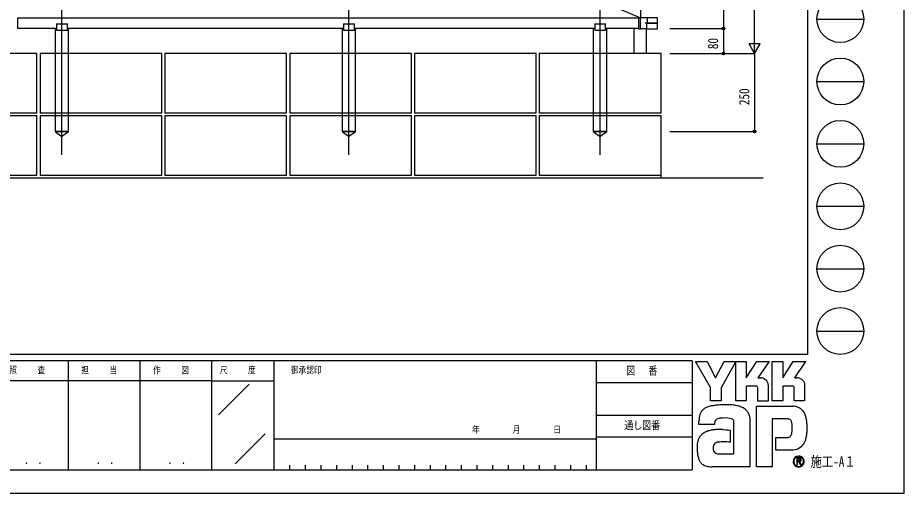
# Model space of a CAD drawing. Units: millimetres, scale not verified. Extents: x -4205 to 4205, y -2970 to 2970.
# Drawn here: x 1364 to 4205, y -2970 to -1446 of the extents above; entities that cross this region are included whole.
import ezdxf
from ezdxf.enums import TextEntityAlignment as Align

# ---------------------------------------------------------------- set-up
doc = ezdxf.new("R2010")
doc.units = ezdxf.units.MM
doc.header["$LTSCALE"] = 16
for name, color, linetype in [('0-4_YKK_A1', 4, 'Continuous'), ('0-5_YKK_D', 6, 'Continuous'), ('0-6_YKK_ZWAK', 7, 'Continuous')]:
    doc.layers.add(name, color=color, linetype=linetype)
doc.styles.add('ＭＳ ゴシック', font='')
doc.styles.get('ＭＳ ゴシック').set_extended_font_data('MS Gothic')

msp = doc.modelspace()

# ---------------------------------------------------------------- linework, layer by layer
at = {"layer": '0-4_YKK_A1'}
for p, q in [((1505.4, -1885.25), (1505.4, 393.32)), ((2425.4, -1885.25), (2425.4, 393.32)), ((3230.4, -1885.25), (3230.4, 393.32)), ((1359.4, -594.34), (3359.4, -1445.66)), ((3359.4, -594.26), (3359.4, -1445.66)), ((1363.9, -1446.39), (1363.9, -1445.6)), ((1363.9, -1445.96), (3353.4, -1445.96)), ((1363.9, -1479.63), (1363.9, -1446.39)), ((3353.4, -1445.96), (3353.4, -1446.66)), ((3353.4, -1446.66), (3353.4, -1480.13)), ((3359.1, -1445.66), (3353.7, -1445.66)), ((3374.5, -1445.66), (3359.1, -1445.66)), ((3359.4, -1446.66), (3359.4, -1445.96)), ((3359.4, -1480.18), (3359.4, -1446.66)), ((3382.01, -1445.66), (3374.5, -1445.66)), ((3378.81, -1445.66), (3378.16, -1445.66)), ((3387.94, -1445.66), (3378.81, -1445.66)), ((3381.78, -1463.16), (3381.78, -1445.96)), ((3381.78, -1463.16), (3381.78, -1445.96)), ((3412.8, -1445.66), (3382.01, -1445.66)), ((3402.87, -1445.66), (3387.94, -1445.66)), ((3412, -1445.66), (3402.87, -1445.66)), ((3412.65, -1445.66), (3412, -1445.66)), ((3413.1, -1445.96), (3413.1, -1463.16)), ((3413.65, -1480.15), (3413.65, -1446.66)), ((1488.1, -1464.96), (1522.7, -1464.96)), ((1488.1, -1464.96), (1488.1, -1485.96)), ((1522.7, -1485.96), (1522.7, -1464.96)), ((2408.1, -1464.96), (2442.7, -1464.96)), ((2408.1, -1464.96), (2408.1, -1485.96)), ((2442.7, -1485.96), (2442.7, -1464.96)), ((3213.1, -1464.96), (3247.7, -1464.96)), ((3213.1, -1464.96), (3213.1, -1485.96)), ((3247.7, -1485.96), (3247.7, -1464.96)), ((3381.78, -1463.16), (3374.63, -1463.16)), ((3378.99, -1463.16), (3378.99, -1479.86)), ((3413.1, -1463.26), (3378.99, -1463.26)), ((3381.78, -1463.16), (3413.1, -1463.16)), ((3413.1, -1463.26), (3413.1, -1479.88)), ((1363.9, -1480.43), (1363.9, -1479.63)), ((1488.1, -1479.96), (1363.9, -1479.96)), ((1484.4, -1559.96), (1484.4, -1479.96)), ((1488.1, -1485.96), (1522.7, -1485.96)), ((2408.1, -1479.96), (1522.7, -1479.96)), ((1526.4, -1559.96), (1526.4, -1479.96)), ((2404.4, -1559.96), (2404.4, -1479.96)), ((2408.1, -1485.96), (2442.7, -1485.96)), ((3213.1, -1479.96), (2442.7, -1479.96)), ((2446.4, -1559.96), (2446.4, -1479.96)), ((3209.4, -1559.96), (3209.4, -1479.96)), ((3213.1, -1485.96), (3247.7, -1485.96)), ((3353.4, -1479.96), (3247.7, -1479.96)), ((3251.4, -1559.96), (3251.4, -1479.96)), ((3339.4, -1559.96), (3339.4, -1479.96)), ((3353.4, -1480.13), (3353.4, -1480.83)), ((3353.7, -1481.13), (3359.1, -1481.18)), ((3359.4, -1480.16), (3378.69, -1480.16)), ((3359.4, -1480.88), (3359.4, -1480.18)), ((3378.16, -1481.15), (3412.65, -1481.15)), ((3379.4, -1559.96), (3379.4, -1481.15)), ((1484.4, -1809.96), (1484.4, -1559.96)), ((1526.4, -1809.96), (1526.4, -1559.96)), ((2404.4, -1809.96), (2404.4, -1559.96)), ((2446.4, -1809.96), (2446.4, -1559.96)), ((3209.4, -1809.96), (3209.4, -1559.96)), ((3251.4, -1809.96), (3251.4, -1559.96)), ((1486.9, -1809.96), (1523.9, -1809.96)), ((1526.4, -1810.96), (1508.59, -1823.81)), ((2406.9, -1809.96), (2443.9, -1809.96)), ((2446.4, -1810.96), (2428.59, -1823.81)), ((3211.9, -1809.96), (3248.9, -1809.96)), ((3251.4, -1810.96), (3233.59, -1823.81)), ((3752.59, -1959.96), (-954.01, -1959.96))]:
    msp.add_line(p, q, dxfattribs=at)
for points in [[(1425.4, -1749.96), (1425.4, -1559.96), (1035.4, -1559.96), (1035.4, -1749.96)], [(1825.4, -1749.96), (1825.4, -1559.96), (1435.4, -1559.96), (1435.4, -1749.96)], [(2225.4, -1749.96), (2225.4, -1559.96), (1835.4, -1559.96), (1835.4, -1749.96)], [(2625.4, -1749.96), (2625.4, -1559.96), (2235.4, -1559.96), (2235.4, -1749.96)], [(3025.4, -1749.96), (3025.4, -1559.96), (2635.4, -1559.96), (2635.4, -1749.96)], [(3425.4, -1749.96), (3425.4, -1559.96), (3035.4, -1559.96), (3035.4, -1749.96)], [(1425.4, -1949.96), (1425.4, -1759.96), (1035.4, -1759.96), (1035.4, -1949.96)], [(1825.4, -1949.96), (1825.4, -1759.96), (1435.4, -1759.96), (1435.4, -1949.96)], [(2225.4, -1949.96), (2225.4, -1759.96), (1835.4, -1759.96), (1835.4, -1949.96)], [(2625.4, -1949.96), (2625.4, -1759.96), (2235.4, -1759.96), (2235.4, -1949.96)], [(3025.4, -1949.96), (3025.4, -1759.96), (2635.4, -1759.96), (2635.4, -1949.96)]]:
    msp.add_lwpolyline(points, close=True, dxfattribs=at)
for points in [[(3425.4, -1959.96), (3425.4, -1759.96), (3035.4, -1759.96), (3035.4, -1949.96), (3425.4, -1949.96)], [(1526.4, -1810.96), (1526.4, -1809.96), (1484.4, -1809.96), (1484.4, -1810.96)], [(1526.4, -1810.96), (1484.4, -1810.96), (1502.21, -1823.81)], [(2446.4, -1810.96), (2446.4, -1809.96), (2404.4, -1809.96), (2404.4, -1810.96)], [(2446.4, -1810.96), (2404.4, -1810.96), (2422.21, -1823.81)], [(3251.4, -1810.96), (3251.4, -1809.96), (3209.4, -1809.96), (3209.4, -1810.96)], [(3251.4, -1810.96), (3209.4, -1810.96), (3227.21, -1823.81)]]:
    msp.add_lwpolyline(points, dxfattribs=at)
for centre, radius, start, end in [((1363.7, -1445.6), 0.201, 359.90369, 89.4192), ((3353.7, -1445.96), 0.3, 90, 180), ((3359.1, -1445.96), 0.3, 0, 90), ((3382.05, -1445.93), 0.272, 98.38059, 186.44189), ((3382.05, -1445.93), 0.272, 98.38059, 186.44189), ((3412.8, -1445.96), 0.3, 0, 90), ((1363.7, -1480.43), 0.2, 273.5, 0), ((3353.7, -1480.83), 0.3, 180, 269.5), ((3359.1, -1480.88), 0.3, 269.5, 0), ((3395.4, -1284.75), 196.21, 264.90439, 275.09561), ((3378.69, -1479.86), 0.3, 270, 0), ((3412.8, -1479.88), 0.3, 275.09561, 0), ((1505.4, -1819.96), 5, 230.35793, 309.64207), ((2425.4, -1819.96), 5, 230.35793, 309.64207), ((3230.4, -1819.96), 5, 230.35793, 309.64207)]:
    msp.add_arc(centre, radius, start, end, dxfattribs=at)
for centre, major_axis, ratio, start_param, end_param in [((3412.65, -1446.66), (1, 0), 0.999985, 6.2831853, 7.8539816), ((3378.16, -1480.15), (0.707, 0.707), 0.99997, 2.3562326, 3.9269527), ((3412.65, -1480.15), (0.707, -0.707), 0.99997, 5.4978252, 7.0685454)]:
    msp.add_ellipse(centre, major_axis=major_axis, ratio=ratio, start_param=start_param, end_param=end_param, dxfattribs=at)
at = {"layer": '0-5_YKK_D'}
for p, q in [((3725.4, -1524.96), (3725.4, 327.54)), ((3625.4, -559.96), (3625.4, -1479.96)), ((3453.9, -1479.96), (3626.4, -1479.96)), ((3453.9, -1479.96), (3626.4, -1479.96)), ((3625.4, -1479.96), (3625.4, -1559.96)), ((3725.4, -1559.96), (3725.4, -1499.33)), ((3725.4, -1559.96), (3707.9, -1529.65)), ((3742.9, -1529.65), (3707.9, -1529.65)), ((3725.4, -1559.96), (3742.9, -1529.65)), ((3453.9, -1559.96), (3726.4, -1559.96)), ((3453.9, -1559.96), (3726.4, -1559.96)), ((3453.9, -1559.96), (3626.4, -1559.96)), ((3725.4, -1559.96), (3725.4, -1809.96)), ((3453.9, -1809.96), (3726.4, -1809.96))]:
    msp.add_line(p, q, dxfattribs=at)
for centre in [(3625.4, -1479.96), (3625.4, -1479.96), (3625.4, -1559.96), (3725.4, -1809.96)]:
    msp.add_circle(centre, 4.25, dxfattribs=at)
at = {"layer": '0-6_YKK_ZWAK'}
for p, q in [((3895.02, 2775), (3895.02, -2525)), ((3925.02, -1450), (4075.02, -1450)), ((3925.02, -1650), (4075.02, -1650)), ((3925.02, -1850), (4075.02, -1850)), ((3925.02, -2050), (4075.02, -2050)), ((3925.02, -2250), (4075.02, -2250)), ((3925.02, -2450), (4075.02, -2450)), ((3895.02, -2525), (-3904.98, -2525)), ((1525.02, -2545), (1525.02, -2895)), ((1755.02, -2545), (1755.02, -2895)), ((1985.02, -2545), (1985.02, -2895)), ((2185.02, -2545), (1985.02, -2545)), ((3217.52, -2545), (2185.02, -2545)), ((2185.02, -2545), (2185.02, -2895)), ((3217.52, -2545), (3217.52, -2895)), ((3525.02, -2545), (3217.52, -2545)), ((3525.02, -2545), (3525.02, -2895)), ((1985.02, -2610), (1295.02, -2610)), ((1985.02, -2610), (2185.02, -2610)), ((2007.1, -2718.29), (2105.04, -2620.36)), ((3217.52, -2615), (3525.02, -2615)), ((3217.52, -2720), (3525.02, -2720)), ((2060.67, -2875.99), (2156.89, -2779.77)), ((2185.02, -2795), (3217.52, -2795)), ((3525.02, -2790), (3217.52, -2790)), ((1295.02, -2895), (1985.02, -2895)), ((1985.02, -2895), (2185.02, -2895)), ((2185.02, -2895), (3217.52, -2895)), ((2235.02, -2880), (2235.02, -2895)), ((2285.02, -2880), (2285.02, -2895)), ((2335.02, -2880), (2335.02, -2895)), ((2385.02, -2880), (2385.02, -2895)), ((2435.02, -2880), (2435.02, -2895)), ((2485.02, -2880), (2485.02, -2895)), ((2535.02, -2880), (2535.02, -2895)), ((2585.02, -2880), (2585.02, -2895)), ((2635.02, -2880), (2635.02, -2895)), ((2685.02, -2880), (2685.02, -2895)), ((2735.02, -2880), (2735.02, -2895)), ((2785.02, -2880), (2785.02, -2895)), ((2835.02, -2880), (2835.02, -2895)), ((2885.02, -2880), (2885.02, -2895)), ((2935.02, -2880), (2935.02, -2895)), ((2985.02, -2880), (2985.02, -2895)), ((3035.02, -2880), (3035.02, -2895)), ((3085.02, -2880), (3085.02, -2895)), ((3135.02, -2880), (3135.02, -2895)), ((3185.02, -2880), (3185.02, -2895)), ((3217.52, -2895), (3525.02, -2895)), ((3866.67, -2883.98), (3866.67, -2883.98))]:
    msp.add_line(p, q, dxfattribs=at)
for points in [[(-4205, -2970), (4205, -2970), (4205, 2970), (-4205, 2970)], [(3536.02, -2548), (3572.83, -2548), (3600.47, -2600.1), (3628.04, -2548), (3664.88, -2548), (3617.67, -2631.99), (3617.67, -2674.13), (3584.1, -2674.13), (3584.1, -2630.86)]]:
    msp.add_lwpolyline(points, close=True, dxfattribs=at)
for points in [[(1985.02, -2545), (1295.02, -2545), (1295.02, -2895)], [(3730.55, -2626.61), (3698.77, -2626.61), (3698.77, -2674.1), (3664.91, -2674.1), (3664.91, -2548), (3698.77, -2548), (3698.77, -2599.58), (3732.07, -2548), (3771.84, -2548), (3736.16, -2600.21), (3737.42, -2600.21), (3738.82, -2600.21), (3740.25, -2600.21), (3741.63, -2600.21), (3742.87, -2600.21), (3743.86, -2600.21), (3744.52, -2600.21), (3744.77, -2600.21)], [(3847.51, -2626.61), (3815.77, -2626.61), (3815.77, -2674.13), (3781.9, -2674.13), (3781.9, -2548), (3815.77, -2548), (3815.77, -2599.58), (3849.03, -2548), (3888.8, -2548), (3853.12, -2600.21), (3854.4, -2600.21), (3855.8, -2600.21), (3857.24, -2600.21), (3858.61, -2600.21), (3859.84, -2600.21), (3860.83, -2600.21), (3861.49, -2600.21), (3861.73, -2600.21)], [(3754.51, -2602.21), (3758.55, -2604.52), (3761.97, -2607.53), (3764.73, -2611.12), (3766.76, -2615.15), (3768.01, -2619.5), (3768.44, -2624.04), (3768.44, -2674.22), (3735.41, -2674.22), (3735.41, -2631.41)], [(3871.48, -2602.21), (3875.54, -2604.52), (3878.97, -2607.53), (3881.74, -2611.12), (3883.78, -2615.15), (3885.05, -2619.5), (3885.48, -2624.04), (3885.48, -2674.13), (3852.37, -2674.13), (3852.37, -2631.41)], [(3828.87, -2731.51), (3781.19, -2731.51), (3781.19, -2885), (3731.23, -2885), (3731.23, -2690.79), (3847.35, -2690.79)], [(3707.71, -2719.17), (3709.13, -2724.9), (3709.93, -2731.04), (3710.18, -2737.59), (3710.18, -2885), (3589.55, -2885)], [(3878.71, -2704.51), (3881.97, -2708.62), (3884.41, -2712.61), (3886.12, -2716.22)], [(3604.8, -2732.31), (3602.47, -2733.62), (3600.66, -2735.22), (3599.29, -2737.08), (3598.29, -2739.2), (3597.61, -2741.53), (3597.16, -2744.07), (3596.89, -2746.79), (3596.73, -2749.67), (3546.74, -2749.79), (3546.89, -2742.95), (3547.17, -2735.27)], [(3623.95, -2765.53), (3633.41, -2766.15), (3640.84, -2766.99), (3645.71, -2767.77), (3647.45, -2768.23), (3647.45, -2806.47), (3641.92, -2805.89), (3635.86, -2805.56), (3629.65, -2805.43), (3623.69, -2805.45), (3618.37, -2805.56), (3614.08, -2805.71), (3611.23, -2805.84), (3610.19, -2805.89), (3605.86, -2806.68), (3602.13, -2807.92), (3599, -2809.61), (3596.47, -2811.77), (3594.53, -2814.4), (3593.18, -2817.5), (3592.44, -2821.1), (3592.29, -2825.19), (3592.76, -2829.69), (3593.72, -2833.41), (3595.09, -2836.42), (3596.83, -2838.79), (3598.86, -2840.59), (3601.13, -2841.91), (3603.59, -2842.79), (3606.16, -2843.32), (3659.26, -2843.32), (3659.26, -2745.07), (3659.28, -2743.13), (3659.18, -2741.22), (3658.93, -2739.39), (3658.5, -2737.65), (3657.86, -2736.02), (3656.99, -2734.55), (3655.84, -2733.24), (3654.39, -2732.12)], [(3654.39, -2732.12), (3651.27, -2730.9), (3646.29, -2729.87), (3639.94, -2729.1), (3632.71, -2728.69), (3625.08, -2728.73), (3617.56, -2729.28)], [(3845.83, -2761), (3845.76, -2754.63), (3845.46, -2748.9), (3844.74, -2743.86), (3843.44, -2739.59)], [(3874.56, -2820.97), (3869.95, -2824.56), (3865.14, -2827.38), (3860.18, -2829.48), (3855.1, -2830.92), (3849.93, -2831.74), (3844.72, -2832.01), (3793.36, -2832.01), (3793.36, -2791.66), (3822.32, -2791.66), (3827.66, -2791.59), (3832.36, -2791.13), (3836.39, -2789.95)], [(3874.61, -2862.6), (3874.58, -2862.01), (3874.51, -2861.45), (3874.39, -2860.9), (3874.22, -2860.39), (3874, -2859.9), (3873.74, -2859.44), (3873.43, -2859.01), (3873.08, -2858.61), (3872.62, -2858.2), (3872.1, -2857.85), (3871.54, -2857.54), (3870.93, -2857.29), (3870.28, -2857.1), (3869.58, -2856.96), (3868.85, -2856.87), (3868.08, -2856.84), (3860.5, -2856.84), (3860.5, -2879.14), (3862.79, -2879.14), (3862.79, -2859.12), (3868.08, -2859.12), (3868.62, -2859.14), (3869.14, -2859.19), (3869.62, -2859.28), (3870.06, -2859.4), (3870.47, -2859.56), (3870.84, -2859.75), (3871.17, -2859.97), (3871.47, -2860.22)], [(3872.36, -2862.6), (3872.22, -2863.67), (3871.84, -2864.51), (3871.26, -2865.16), (3870.55, -2865.62), (3869.74, -2865.94), (3868.9, -2866.14), (3868.08, -2866.24), (3867.33, -2866.27), (3865.34, -2866.27), (3866.35, -2867.97), (3872.89, -2879.22), (3875.51, -2879.22), (3869.2, -2868.39), (3869.79, -2868.27), (3870.36, -2868.12), (3870.89, -2867.94), (3871.4, -2867.73), (3871.87, -2867.49), (3872.31, -2867.22), (3872.71, -2866.91), (3873.08, -2866.58)]]:
    msp.add_lwpolyline(points, dxfattribs=at)
for centre in [(4000.02, -1450), (4000.02, -1650), (4000.02, -1850), (4000.02, -2050), (4000.02, -2250), (4000.02, -2450)]:
    msp.add_circle(centre, 75, dxfattribs=at)
for centre, radius, start, end in [((3744.82, -2625.19), 24.98, 78.26798, 90.11215), ((3745.17, -2623.37), 23.12, 66.19963, 78.22058), ((3861.78, -2625.23), 25.02, 78.27851, 90.10826), ((3862.12, -2623.48), 23.23, 66.2483, 78.23226), ((3730.72, -2631.29), 4.69, 358.57817, 92.1683), ((3847.71, -2631.27), 4.67, 358.29941, 92.43455), ((3584.93, -2728.01), 36.18, 122.60463, 137.83438), ((3589.72, -2735.75), 45.28, 108.37421, 122.42809), ((3597.29, -2762.69), 73.25, 100.93159, 107.35499), ((3622.05, -2882.82), 195.9, 97.86054, 101.37938), ((3633.68, -2963.58), 277.49, 94.90201, 97.9576), ((3634.47, -2970.05), 284, 91.6169, 94.94971), ((3633.37, -2924.06), 238, 87.51794, 91.66439), ((3636.46, -2857.78), 171.65, 81.92631, 87.59083), ((3645.59, -2795.23), 108.44, 73.67137, 82.05943), ((3659.13, -2749.92), 61.15, 60.60528, 73.9085), ((3664.67, -2738.86), 48.8, 52.17347, 59.90542), ((3845.45, -2744.21), 53.45, 78.73198, 87.96551), ((3847.02, -2736.2), 45.29, 69.03034, 78.69541), ((3848.48, -2732.3), 41.13, 59.39484, 68.9885), ((3849.16, -2731.11), 39.76, 50.3012, 59.3616), ((3637.8, -2740.46), 90.78, 171.55622, 176.72493), ((3607.04, -2735.87), 59.68, 163.48385, 171.57982), ((3591.61, -2731.29), 43.58, 152.2125, 163.4865), ((3584.94, -2727.84), 36.07, 138.03852, 152.12015), ((3669.63, -2732.45), 40.69, 43.55042, 52.14561), ((3672.36, -2729.81), 36.9, 34.48659, 43.50182), ((3672.38, -2729.75), 36.85, 25.58915, 34.43128), ((3669.1, -2731.29), 40.47, 17.43089, 25.54591), ((3848.91, -2731.39), 40.13, 42.05209, 50.28551), ((3829.09, -2742.81), 62.92, 14.76267, 25.00486), ((3790.5, -2753.33), 102.92, 7.9139, 14.95041), ((3617.99, -2763.63), 33.98, 102.4979, 112.84632), ((3624.57, -2791.99), 63.1, 96.37207, 102.75341), ((3829.14, -2756.01), 24.5, 77.94572, 90.63794), ((3831.27, -2746.02), 14.29, 60.20991, 77.92418), ((3832.65, -2743.42), 11.35, 39.8078, 59.75378), ((3830.71, -2744.9), 13.79, 22.65544, 39.38165), ((3751.96, -2758.93), 141.87, 2.54376, 8.01251), ((3729.86, -2760.1), 163.99, 357.76419, 2.60674), ((3583.47, -2811.63), 40.76, 130.60221, 141.94427), ((3585.88, -2814.51), 44.52, 120.60724, 130.53081), ((3590.62, -2822.57), 53.87, 112.58838, 120.58162), ((3596.99, -2837.9), 70.47, 106.61303, 112.59024), ((3607.02, -2871.61), 105.64, 99.87193, 106.59825), ((3612.64, -2903.27), 137.79, 94.78469, 99.91711), ((3615.38, -2934.77), 169.41, 90.80099, 94.81812), ((3615.8, -2958.23), 192.87, 87.57779, 90.82714), ((3830.15, -2778.04), 13.6, 314.78099, 333.92928), ((3820.05, -2773.14), 24.83, 334.00676, 347.34989), ((3792.5, -2766.76), 53.11, 347.14308, 355.40008), ((3732.2, -2761.58), 113.62, 355.2339, 0.29193), ((3769.15, -2764.79), 124.42, 347.15166, 352.97565), ((3736.17, -2760.5), 157.68, 352.8937, 357.82206), ((3608.98, -2820.7), 68, 164.97537, 174.56739), ((3592.46, -2816.29), 50.9, 153.89178, 164.94341), ((3584.93, -2812.67), 42.55, 142.04688, 153.80771), ((3831.72, -2779.43), 11.51, 293.91672, 314.09376), ((3835.41, -2778.29), 57.97, 318.67367, 325.29112), ((3850.36, -2789.43), 39.35, 326.23251, 339.61931), ((3813.41, -2775.12), 78.97, 339.22498, 347.31457), ((3638.13, -2823.49), 97.29, 174.55588, 182.47272), ((3692.5, -2822.63), 151.65, 181.90948, 187.89042), ((3841.23, -2783.39), 50.24, 311.57033, 318.66243), ((3628.69, -2831.61), 87.22, 187.80471, 196.36971), ((3595, -2841.56), 52.09, 196.3102, 208.20993), ((3580.34, -2849.36), 35.47, 208.29777, 223.35561), ((3866.7, -2868.19), 17.64, 90.09157, 179.92363), ((3866.59, -2868.21), 17.53, 179.86065, 225.14399), ((3866.59, -2868.13), 15.69, 134.8007, 180.12175), ((3866.53, -2868.23), 15.62, 179.75513, 225.29722), ((3866.64, -2868.04), 15.66, 89.86602, 135.149), ((3866.7, -2868.16), 17.61, 44.93442, 90.08536), ((3866.71, -2868.16), 15.78, 45.03108, 90.11509), ((3866.65, -2868.14), 15.84, 270.09072, 359.90926), ((3869.01, -2862.5), 3.35, 358.3894, 42.86139), ((3869.07, -2862.76), 5.53, 316.37674, 1.6565), ((3866.72, -2868.17), 15.77, 0.00643, 45.07115), ((3866.84, -2868.1), 17.47, 359.78949, 45.13288), ((3866.8, -2868.24), 17.51, 314.92572, 0.23508), ((3577.03, -2852.28), 31.07, 223.64205, 239.63663), ((3579.77, -2847.28), 36.77, 239.8785, 253.65355), ((3584.8, -2830.01), 54.75, 253.69102, 263.74909), ((3589.06, -2792.1), 92.9, 263.68487, 270.30455), ((3866.68, -2868.21), 17.59, 224.94536, 269.98445), ((3866.64, -2868.37), 15.61, 224.62822, 270.10973), ((3866.68, -2868.12), 17.68, 269.98802, 314.93777)]:
    msp.add_arc(centre, radius, start, end, dxfattribs=at)

# ---------------------------------------------------------------- texts
at = {"layer": '0-5_YKK_D', "style": 'ＭＳ ゴシック', "width": 0.8}
for s, p in [('80', (3618.4, -1546.36)), ('250', (3718.4, -1725.76))]:
    msp.add_text(s, height=32.99, rotation=90, dxfattribs=at).set_placement(p, align=Align.BOTTOM_LEFT)
at = {"layer": '0-6_YKK_ZWAK', "style": 'ＭＳ ゴシック', "width": 0.8}
for s, height, p in [('照     査', 21.99, (1336.42, -2592.5)), ('担     当', 21.99, (1567.22, -2592.5)), ('作     図', 21.99, (1797.22, -2592.5)), ('尺     度', 21.99, (2011.42, -2592.5)), ('御承認印', 21.99, (2239.14, -2592.5)), ('図\u3000 番', 25.66, (3313.4, -2597.5)), ('年        月        日', 21.99, (2819.91, -2783.21)), ('通し図番', 25.66, (3307.8, -2772.5)), ('施工-A１', 32.99, (3905.02, -2895)), ('． ．', 25.92, (1385, -2884.35)), ('． ．', 25.92, (1615, -2884.35)), ('． ．', 25.92, (1845, -2884.35))]:
    msp.add_text(s, height=height, dxfattribs=at).set_placement(p, align=Align.BOTTOM_LEFT)

doc.saveas('drawing.dxf')
